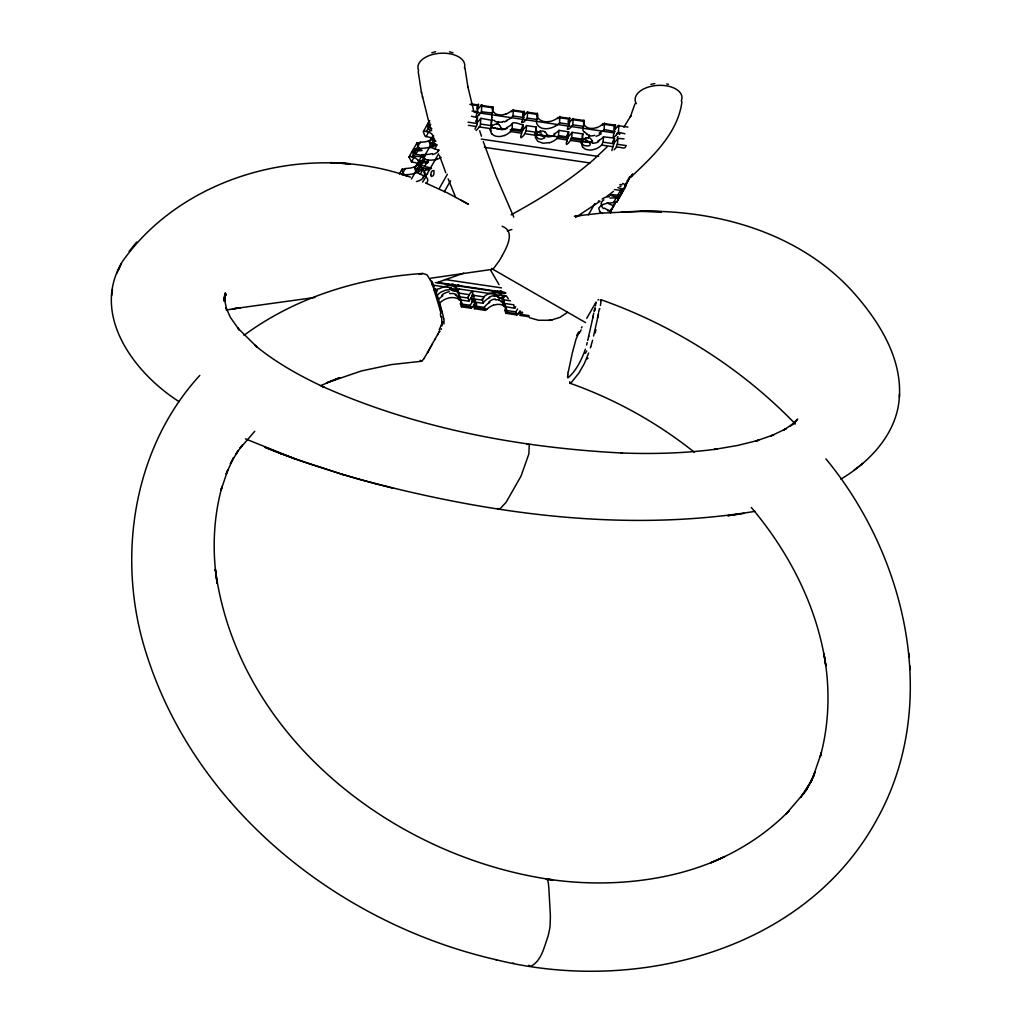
<?xml version="1.0" encoding="UTF-8"?>
<svg xmlns="http://www.w3.org/2000/svg" width="1022" height="1022" viewBox="0 0 1022 1022"><rect width="100%" height="100%" fill="white"/><g stroke="black" fill="none" stroke-linecap="round" stroke-linejoin="round"><path stroke-width="1.5" d="M555.15 126.23A19.533 9.939 -1.6 0 0 559.558 122.844L559.852 116.482A2.542 1.022 -71.1 0 0 559.622 116.521M599.837 132.898A20.849 10.654 -0.8 0 0 604.079 129.551L604.475 123.087A2.529 0.984 -72 0 0 604.206 123.125M540.357 131.123C528.361 134.789 553.809 139.72 544.867 131.787M840.863 479.101C871.191 461.152 898.76 431.233 899.462 394.173M899.411 397.111C901.787 358.671 880.312 323.616 856.117 295.562C803.407 234.396 719.82 209.727 641.216 211.311L661.502 211.72L641.216 211.311M523.686 122.142L523.775 122.065A29.446 14.985 -1.6 0 0 524.708 121.133L527.211 118.067L527.671 111.832A5.442 1.622 -74.3 0 0 526.381 113.11M569.139 128.976L569.369 128.772A29.446 14.985 -1.6 0 0 570.25 127.878L572.767 124.799L573.176 118.501A5.442 1.622 -74.3 0 0 571.937 119.855M476.137 116.674L476.533 114.541A61.192 30.136 -5 0 1 477.082 113.212L478.488 104.461M567.338 129.283A8.725 4.663 8.6 0 1 567.517 128.746L567.491 128.58A29.893 15.215 -1.6 0 1 567.81 127.52L569.343 124.301L569.676 117.939M613.149 136.922L613.545 134.674A61.614 32.167 1.6 0 1 614.12 133.307L615.461 124.71M410.448 177.151C311.173 141.445 185.174 173.497 122.998 260.699C89.502 313.997 134.291 373.234 179.195 401.71M555.138 126.23C549.491 129.385 539.91 130.624 536.703 123.496A19.725 10.041 -1.6 0 1 536.997 119.51L537.431 113.199M583.779 131.966L583.051 130.356A21.143 10.757 -1.6 0 1 583.536 126.396L583.958 120.085M569.663 381.73L569.944 383.237L571.528 382.254L579.014 372.928L584.431 363.372L588.634 353.063M629.654 177.675L627.597 181.29L627.163 180.472M506.337 120.507L508.713 119.408A20.951 10.654 -1.6 0 0 513.018 115.959L513.376 109.609A2.529 0.984 -72 0 0 513.108 109.635M560.082 117.057L569.842 118.424M604.654 123.662L615.576 125.195M478.858 115.039A58.356 28.846 -4.6 0 0 480.187 113.493L481.439 111.807L481.784 104.921M527.71 112.267L537.47 113.621M573.265 119.012L583.996 120.519M615.844 135.466A57.807 30.277 2 0 0 617.173 133.946L618.438 132.272L618.859 125.221A5.442 1.622 -74.3 0 0 617.658 126.626M626.524 183.117L626.307 182.58M478.564 104.985L471.116 103.886M492.093 117.389L491.94 116.955A21.04 10.603 -2.3 0 1 492.387 113.02L492.86 106.633M521.91 121.937L521.961 121.746A29.893 15.215 -1.6 0 1 522.268 120.775L523.788 117.556L524.145 111.194M611.884 150.592L612.012 149.761A41.199 23.276 -3.2 0 1 612.548 148.113L613.098 146.746L601.613 145.047A19.086 10.782 -3.2 0 1 595.507 149.059L592.07 149.876A7.869 4.446 -3.2 0 1 584.725 148.778L583.051 147.385M511.971 128.683L522.702 130.279L523.149 125.08C505.941 119.242 515.752 125.399 510.502 131.57A19.086 10.782 -3.2 0 1 504.408 135.568M471.449 116.24L477.478 117.607L476.98 123.509L468.025 122.18M491.314 125.629L491.761 120.315L480.889 118.309L480.404 124.02L491.314 125.629L490.675 128.631A19.048 10.769 -3.2 0 0 491.786 133.946M535.886 132.221L536.32 127.035L526.573 125.591L526.126 130.778L535.886 132.221L535.324 137.548L537.815 141.33L542.976 143.208L549.44 142.658M558.497 135.581L558.945 130.382L568.705 131.825L568.258 137.025L558.497 135.581L556.99 138.443A17.808 10.067 -3.2 0 1 549.529 142.748M582.412 139.12L582.859 133.92L572.128 132.323L571.681 137.523L582.412 139.12L581.122 143.284L584.162 145.443A11.127 10.424 60.6 0 0 587.19 145.878C591.201 146.644 591.201 142.109 587.458 141.917A11.127 10.424 60.6 0 0 584.418 141.483L581.799 142.045L570.468 140.436L569.51 141.739A43.461 24.554 -3.2 0 1 568.436 143.054L566.571 144.511L566.29 142.991A41.199 23.276 -3.2 0 1 566.814 141.343M603.082 142.173L603.529 136.859L614.478 138.085L613.979 143.783L603.082 142.173L601.613 145.047M624.033 138.826L617.914 138.392L617.416 144.294L626.358 145.622M681.942 101.83C677.854 133.064 652.93 156.353 631.149 176.819M458.188 295.115L459.134 299.74L468.894 301.183L471.359 297.364A29.893 18.485 -5 0 1 472.241 296.252L472.471 295.997M502.773 301.72L503.731 306.396L514.705 308.235L515.612 306.741M111.615 295.703L112.471 289.558M471.334 297.709L472.317 301.694L483.048 303.279A21.143 13.069 -5 0 1 487.264 298.999L489.691 297.645M224.137 301.324L224.636 295.422L224.636 301.171L224.303 298.309L226.756 310.215L225.99 307.571L230.435 317.472L239.289 329.991L237.628 327.921L256.752 346.816L254.785 345.219C275.659 362.465 299.497 375.726 323.961 387.146L322.339 386.405C416.554 428.525 519.815 447.764 622.475 453.04L620.814 452.976C652.994 454.164 685.328 453.346 717.265 449.003L714.404 449.425L737.705 445.439L758.733 440.214L755.514 441.121L773.871 434.772L770.69 436.049L786.263 428.678L783.222 430.288L793.046 423.862L790.491 425.906M224.342 299.957L225.377 292.829L224.201 298.871L225.798 293.621L224.776 296.687M474.144 296.252L474.106 296.469A29.446 18.204 -5 0 1 473.812 297.721L472.317 301.694M567.798 374.895L567.555 377.361M426.174 175.503L426.289 176.41M460.232 299.995A17.808 10.067 -3.2 0 1 461.944 305.667L461.471 306.856L471.078 308.146L470.184 305.297L472.649 301.477A29.893 18.485 -5 0 1 473.531 300.366L473.761 300.11M568.27 372.034L572.154 353.714A187.55 49.324 -65.1 0 1 572.972 350.469L575.999 339.291L579.231 331.958M521.258 129.5L521.309 129.27A29.893 15.215 -1.6 0 1 521.616 128.299L523.149 125.08M566.814 136.245L566.865 136.015A29.893 15.215 -1.6 0 1 567.172 135.045L568.705 131.825M612.587 142.467L612.638 142.237A29.612 14.627 -4.8 0 1 612.945 141.279L614.478 138.085M595.443 305.936L595.954 302.499M600.412 305.45L601.268 299.804C674.29 325.66 741.435 368.29 795.359 423.964M634.943 103.848L630.421 116.623L630.932 115.652L623.893 127.162M594.127 311.352L594.651 309.564M599.531 309.487L599.748 308.529M593.245 315.926L588.519 336.915M598.407 314.559L593.578 335.995M612.715 207.568L612.727 206.495M627.623 181.239L624.966 186.374M587.88 339.713L587.714 340.441M587.203 342.613L586.602 345.014M592.607 340.211L590.869 346.369M592.479 142.135L587.957 142.377A12.264 3.462 -81.6 0 0 588.8 141.79M582.31 140.372L585.708 137.919M441.989 325.89L441.657 316.577M468.05 296.904L468.894 301.183M443.931 323.961L444.059 320.346M585.351 349.205C581.837 359.591 575.527 371.906 567.849 377.859M590.371 347.863L590.767 346.688M523.06 113.123L523.353 112.343L511.664 110.619A18.37 10.373 -3.2 0 1 505.788 114.132M566.814 141.343L567.363 139.976L556.99 138.443M612.932 207.121L616.062 201.602M519.674 311.11L520.236 315.415L529.179 316.743M477.185 124.211A4.842 1.163 -82.1 0 1 476.086 126.498L475.524 127.827A43.461 24.554 -3.2 0 0 475.064 129.232M493.319 305.156A19.048 10.769 -3.2 0 0 486.906 309.359L485.412 310.394L474.502 308.657L473.608 305.808L475.102 301.835A29.446 18.204 -5 0 0 475.396 300.647L475.434 300.417A8.125 5.225 6.3 0 0 475.537 299.714M407.408 176.384L405.159 175.414A40.931 23.123 -3.2 0 0 403.051 174.915L401.799 174.647L405.287 168.502A17.323 9.786 -3.2 0 0 414.395 166.995M116.738 273.436L121.094 263.983L118.245 270.166M224.125 298.488L225.862 294.796L224.406 297.887M482.384 298.705L483.048 303.279M610.619 211.541L612.497 208.015M610.504 213.049L611.424 211.132A19.84 11.574 1.5 0 1 604.947 208.462L604.411 208.092M610.671 211.235L615.921 201.896M599.71 211.401L598.713 208.079L601.715 204.949L606.889 203.276L616.751 202.203L621.376 192.66M621.44 192.698L621.338 192.915A20.031 11.689 1.5 0 0 620.852 192.864M621.874 191.791L622.487 190.539M622.513 183.5A21.13 12.328 1.5 0 0 626.397 184.778L616.905 202.024M621.146 194.55L626.384 184.79M630.523 176.295L625.579 185.442L624.851 185.314M630.127 177.266L631.992 175.247M632.107 175.005L632.452 174.289M433.775 136.028C429.278 137.689 427.681 147.079 433.89 148.573A8.265 3.322 28.9 0 0 434.669 148.714M424.066 358.467L439.051 332.009M424.015 358.543L421.779 361.239L391.605 364.547L361.533 370.922L326.989 382.713L339.777 377.642L320.333 385.754M427.707 352.833L428.052 352.194M428.78 350.789L429.163 350.048M429.815 348.796L430.211 348.055M430.811 346.918L431.297 346.024M477.478 117.607L475.945 120.864A29.676 15.534 1.8 0 0 475.754 121.439M431.859 345.002L432.434 343.967M581.416 327.896L582.067 326.733M586.717 318.366L595.302 303.419M502.364 255.398C507.001 246.736 515.522 231.47 502.16 226.232M502.224 255.666L501.764 256.471M594.382 310.905L595.353 309.193M399.385 174.021L402.068 169.103A2.542 1.993 9.9 0 1 402.515 168.924M421.703 170.214L421.243 166.586L417.972 163.724A20.018 10.884 -7.7 0 0 411.521 161.885L409.017 157.056L412.275 150.911A5.059 3.781 19.6 0 1 415.175 150.694M423.645 155.587L423.249 155.497A30.456 16.556 -7.7 0 0 421.549 155.178L415.775 154.386L413.258 149.57L417.014 142.773M431.654 130.65C426.711 129.219 426.8 143.846 423.402 131.723L427.158 124.722A5.072 3.781 19.7 0 1 430.045 124.492M431.859 128.874L430.952 128.772L428.141 123.381L429.7 120.622M420.221 142.211L416.478 148.816L417.73 149.084A40.918 23.123 -3.2 0 1 419.825 149.582L422.099 150.515L419.876 150.758A35.566 20.095 -3.2 0 1 416.874 150.566L415.545 150.464L412.045 156.609A17.719 10.016 -3.2 0 1 417.921 160.084M426.455 131.238L430.722 124.288M411.534 161.859L414.677 156.315L412.16 151.512M415.775 154.386L419.212 148.343A21.092 11.459 -7.7 0 0 426.774 147.871L429.866 147.219M426.366 162.792L425.906 162.805A30.008 16.314 -7.7 0 1 424.028 162.817L417.947 162.575L414.804 168.119C414.753 176.103 432.894 174.583 426.353 183.385M424.552 166.152A4.842 3.258 30 0 1 421.281 165.002L419.046 160.646L422.482 154.603A21.092 11.459 -7.7 0 0 430.045 154.13L432.242 153.632M411.47 178.978L434.248 138.864M417.065 172.45L420.208 166.905L417.947 162.575M421.307 164.976L424.743 158.934L422.482 154.603M431.45 147.117L435.091 140.717L432.6 135.964M420.336 174.213L423.696 168.298L425.906 168.515A44.304 25.026 -3.2 0 0 428.359 168.681L431.488 168.477L429.406 167.595A42.004 23.723 -3.2 0 0 426.774 166.982L424.679 166.548L428.307 160.16A19.163 10.82 -3.2 0 0 437.122 159.304M437.033 144.805L434.733 148.854A19.124 10.808 -3.2 0 1 438.949 150.515M422.546 182.159L426.289 176.384M427.183 173.766L438.63 153.837M439.562 188.01L447.368 174.264M444.315 191.727L450.498 180.83M499.911 259.729L501.457 257.02M588.429 214.812L594.804 203.608M613.443 202.765L616.777 196.888L614.541 196.428A44.304 25.026 -3.2 0 1 612.293 195.917L609.866 194.883L612.548 194.704A42.004 23.723 -3.2 0 1 615.423 194.908L617.786 195.125L621.389 188.763A8.253 7.141 71.7 0 0 622.232 188.929L624.57 188.521M610.249 211.835L611.641 208.411M622.117 191.536L624.48 187.384M631.289 176.691L632.746 174.136M499.464 260.508L493.013 269.246L430.696 278.214M505.034 304.492L505.392 305.578A21.04 12.89 -6.3 0 1 504.919 310.381L505.903 313.294L516.813 314.917L515.829 311.787L517.592 308.951M434.835 339.764L435.461 338.691M505.021 296.214L504.766 296.482A2.517 1.622 -18.1 0 1 504.421 296.802M439.664 331.013L439.243 331.703M439.83 331.447L439.332 332.265M437.927 334.59L438.374 333.836M595.443 303.189L596.03 302.601M441.019 329.506L441.466 328.777M600.412 300.634L601.14 299.727M793.66 424.219L797.671 419.097L791.526 425.024M430.952 128.772L431.425 128.082M617.914 138.392L615.397 141.496A29.676 14.64 -4.9 0 1 614.516 142.403L614.235 142.658M526.573 125.591L524.069 128.657A29.446 14.985 -1.6 0 1 523.175 129.551L522.945 129.756M572.128 132.323L569.612 135.402A29.446 14.985 -1.6 0 1 568.73 136.284L568.5 136.488M617.543 126.294L616.994 127.022A38.644 21.832 -3.2 0 1 615.781 128.478L613.992 129.666L613.903 127.98A41.595 23.506 -3.2 0 1 614.337 126.626L614.631 125.859L602.763 124.096M480.889 118.309L478.385 121.363A29.612 15.483 1.7 0 1 477.504 122.231L477.261 122.436M617.211 137.497L617.901 136.578M619.473 134.444L619.881 133.895L616.841 133.294M625.745 146.683C624.621 150.451 617.16 144.626 615.244 148.509A43.461 24.554 -3.2 0 1 614.171 149.825M136.68 242.073L129.142 251.323M199.775 375.419C131.825 449.591 116.035 560.937 146.746 654.898C196.262 810.114 339.623 923.824 495.734 959.632L496.526 959.786M478.807 115.039L477.542 116.253A6.822 2.67 -16.8 0 1 477.108 116.508L476.686 116.84M524.49 114.962L522.715 116.15L522.625 114.477A41.595 23.506 -3.2 0 1 523.06 113.123M615.806 135.453L614.554 136.603A6.847 2.938 -11.2 0 1 614.133 136.833L613.698 137.14M254.746 431.284L239.991 448.351L242.482 444.966L236.031 453.947L238.33 450.421L230.359 463.694L233.616 457.613L226.156 473.953L227.791 470.094L220.969 490.305L222.106 486.383C213.291 517.886 212.116 551.241 217.175 583.498L215.335 569.228C236.963 735.125 391.963 857.254 552.953 879.865L545.978 879.405M607.106 146.887L594.127 159.189C568.986 181.239 540.306 198.792 511.089 214.85M439.997 302.768C445.055 297.747 454.075 295.447 460.066 300.046M476.188 130.509L476.955 129.768A41.199 23.276 -3.2 0 0 478.232 128.223L479.19 126.932L490.675 128.631M567.606 312.272L559.877 317.42L550.986 320.103M491.991 125.757L495.07 124.301A5.059 4.139 -13.3 0 1 497.075 124.032M862.862 463.298L853.779 470.465M428.218 162.46L427.4 162.69M606.889 196.339L613.443 191.395M243.977 335.318C295.614 297.261 359.169 277.639 422.776 273.474L427.03 274.816L430.364 280.271M473.186 295.358L473.863 295.09M600.118 201.219L575.578 217.43M488.567 303.125L489.896 302.282M425.011 156.328L424.194 156.481M428.435 122.678L428.141 123.381M526.982 444.519L528.527 444.059L529.268 445.234L528.847 453.998L521.041 476.06L506.146 502.236L500.614 508.215L498.544 509.122L497.331 508.483M504.383 296.776L501.483 297.811M442.909 295.843L442.219 296.265A19.725 12.2 -5 0 0 438.923 299.088M598.317 201.296L598.739 201.027A5.838 3.679 34 0 0 598.981 200.785M599.262 140.295L597.908 140.947M413.565 148.88L413.258 149.57M430.747 140.078L428.167 141.138M599.888 132.924L599.224 133.256M491.033 128.389L489.998 129.59L491.058 131.059M507.346 230.908L508.343 230.921M553.835 134.061L554.499 133.741A19.533 9.939 -1.6 0 0 558.919 130.369M419.288 274.42L422.776 273.474M414.306 166.905L415.98 166.088A9.019 5.097 -3.2 0 0 418.305 160.965L417.781 160.135M597.934 299.983L598.751 299.65M506.439 127.661L508.151 126.881A20.951 10.654 -1.6 0 0 512.38 123.483M432.357 146.491L433.469 146.031A8.738 4.752 -1.3 0 0 434.235 145.737M463.835 273.168L438.527 282.034M489.257 293.57L492.591 292.701A7.869 4.446 -3.2 0 1 499.962 293.761L501.636 295.166M500.754 129.283L501.38 128.491L504.689 128.976M504.331 135.517L500.972 136.386A7.869 4.446 -3.2 0 1 493.626 135.3L491.952 133.895M425.931 169.729L429.432 170.035M505.724 114.068L502.811 114.783A7.869 4.446 -3.2 0 1 495.466 113.698L493.575 112.037M596.822 127.558L593.923 128.274A7.869 4.446 -3.2 0 1 586.577 127.175L584.686 125.527A18.83 10.642 -3.2 0 1 583.562 121.248L571.822 119.523L571.272 120.251A38.644 21.832 -3.2 0 1 570.046 121.707L568.334 122.908L568.168 121.222A41.595 23.506 -3.2 0 1 568.615 119.868L568.909 119.089L558.127 117.492A17.042 9.632 -3.2 0 1 550.36 121.426L549.759 121.414A10.079 5.698 -3.2 0 1 548.162 121.644C543.5 122.385 536.78 119.944 537.061 114.375L526.266 112.778L525.717 113.506A38.644 21.832 -3.2 0 1 524.49 114.962M493.409 305.233L496.296 304.518A7.869 4.446 -3.2 0 1 503.667 305.578L505.571 307.252M507.793 230.768L511.869 229.503M431.821 52.722L435.589 51.752M437.084 159.24L440.137 158.052A7.716 4.356 -3.2 0 0 441.108 157.439M503.91 121.363L502.607 121.695M650.873 84.341L654.783 83.574M424.066 130.931L423.402 131.723M409.681 156.277L409.017 157.056M359.271 479.292L341.795 474.208L359.271 479.292L358.415 479.05C486.779 513.657 622.807 532.871 755.054 511.345M226.45 310.024L240.63 307.673L232.441 308.951M497.803 290.733L497.075 291.615L500.435 292.88A11.127 5.366 17.8 0 0 503.463 293.327L505.341 293.301M529.396 317.689L538.441 320.256L549.849 320.269M548.661 320.461L552.174 319.912M314.814 297.466L234.779 308.567M740.784 513.823L727.638 515.727L743.875 513.376M455.774 291.091L459.581 289.149L455.825 288.664M629.884 177.304L629.079 177.394M575.833 216.012L601.524 213.113L641.803 211.299L621.376 211.95M574.313 216.242L581.122 215.361M609.993 198.089L610.901 198A20.031 11.689 1.5 0 1 618.706 198.319M492.885 269.271L585.58 322.594M421.588 361.264L420.195 360.255M453.142 283.937L451.315 284.576L454.624 286.083A11.101 5.353 17.8 0 0 457.664 286.569L460.743 286.071L457.869 284.576M422.916 156.545L422.648 156.558A30.008 16.314 -7.7 0 1 420.757 156.558L414.677 156.315M492.962 128.006L493.396 127.993A11.127 10.424 60.6 0 1 495.555 128.235M501.317 295.409L504.242 295.473A1.852 1.035 -24.4 0 1 505.162 295.843M472.087 111.066L478.002 111.487M614.337 189.581L614.797 189.619A30.456 17.77 1.5 0 1 616.7 189.837L621.746 190.616M481.439 111.807L492.387 113.02M522.676 312.579L519.214 312.195M419.046 160.646L424.82 161.425A30.456 16.556 -7.7 0 1 426.519 161.744L426.915 161.834M515.829 311.787L504.983 310.394M619.869 184.522L621.976 184.829M587.739 142.339L583.383 141.598L582.297 140.461L571.247 138.826M481.988 105.496L492.885 107.106M513.555 110.172L524.286 111.756M618.987 125.783L627.93 127.098M469.916 104.436L477.632 105.573L477.325 106.352A38.644 21.832 -3.2 0 0 476.827 107.91L477.095 109.405L478.935 108.013A41.595 23.506 -3.2 0 0 479.982 106.748L480.544 106.007L492.412 107.77A18.83 10.642 -3.2 0 0 493.473 112.062M513.057 115.971L523.788 117.556M527.211 118.067L536.972 119.51M559.583 122.857L569.343 124.301M572.767 124.799L583.498 126.396M474.029 112.152L613.698 132.822M510.221 129.794L521.271 131.429M534.532 133.397L536.742 133.716M546.936 135.223L567.925 138.34M468.357 125.323L476.086 126.473M510.502 131.57L521.808 133.243L521.258 134.597A41.199 23.276 -3.2 0 0 520.722 136.245L520.939 137.778L522.881 136.309A43.461 24.554 -3.2 0 0 523.954 134.993L524.912 133.703L535.285 135.236M481.336 139.107L598.585 156.455M484.402 147.334L590.013 162.971M444.966 279.504L501.534 287.872M437.097 282.34L504.791 292.369M435.283 282.57L505.954 293.033M433.903 285.279L449.373 287.578L452.605 290.618A5.838 5.289 -33.1 0 0 455.774 291.219M459.568 289.085L494.929 294.31L498.212 297.389M434.248 289.533C440.661 289.903 447.227 282.672 454.33 286.875A10.079 5.698 -3.2 0 1 455.442 287.501L455.761 287.731M436.943 295.818A19.725 12.2 -5 0 1 440.916 292.139L445.669 290.12L450.855 289.66L455.531 290.721L458.431 292.995L469.187 294.694L469.737 293.966A41.595 23.506 -3.2 0 1 470.784 292.701L472.637 291.308L472.879 292.79A38.644 21.832 -3.2 0 1 472.394 294.362L472.1 295.128L483.802 296.865A18.83 10.642 -3.2 0 1 489.193 293.518M510.463 300.813L503.041 299.714A18.37 10.373 -3.2 0 0 501.764 295.141M458.15 296.572L467.897 298.015M471.321 298.526L482.052 300.11M502.722 303.164L513.632 304.786M460.462 298.437L460.628 298.884A19.533 12.085 -5 0 1 460.398 303.853L470.184 305.297M473.608 305.808L484.339 307.392A21.143 13.069 -5 0 1 488.554 303.112M462.033 305.667L472.407 307.2L473.352 305.91A41.199 23.276 -3.2 0 1 474.63 304.364L476.418 303.138L476.52 304.901A43.461 24.554 -3.2 0 1 476.06 306.306L475.511 307.66L486.817 309.334M528.962 315.581L521.233 314.431L521.795 313.077A43.461 24.554 -3.2 0 0 522.114 312.144M499.247 129.283L497.318 128.964M427.362 160.096L424.743 158.934M607.541 210.698L609.687 211.056M495.734 959.632C633.793 994.368 803.701 952.159 876.11 820.883C941.313 705.397 906.999 557.271 825.917 458.865M604.155 129.564L615.027 131.57M621.989 190.654L622.96 190.833M512.852 963.146L513.734 963.337M618.438 132.272L624.927 133.754M666.689 83.945L668.503 84.392M449.476 51.79L453.014 52.786M375.33 483.687L392.985 488.197M621.006 186.528L619.805 186.196M358.415 479.05L376.007 483.853M245.484 438.885L295.537 459.044L342.792 474.515L309.589 463.937M294.106 458.52L310.88 464.384M570.033 383.25C614.925 399.142 657.146 422.559 694.372 452.261M451.239 287.987L449.399 287.642M496.705 294.694L494.916 294.272M425.637 182.976L448.045 193.222L468.434 204.259M435.487 144.421L436.701 145.035M497.28 128.759L498.353 129.334M492.476 269.208L491.85 268.326M461.216 200.261L468.485 204.311M607.26 202.867L607.579 203.071A19.84 11.574 1.5 0 0 614.056 205.729M499.451 125.144L501.38 128.389M229.797 801.082L230.423 801.759M528.808 965.253L530.137 966.109A29.727 8.393 -81.6 0 0 531.363 966.046C541.558 960.335 544.062 947.292 547.754 937.123A29.779 8.406 -81.6 0 0 548.763 933.278L549.759 928.295A13.529 3.82 -81.6 0 0 550.066 925.945L550.373 917.079A109.443 30.89 -81.6 0 0 550.334 914.907L548.852 888.092A89.604 25.282 -81.6 0 0 548.392 883.634L547.639 879.725A6.324 1.788 -81.6 0 0 547.115 879.035C603.632 887.658 670.1 882.791 724.905 856.525L710.609 862.824C739.839 850.904 766.947 833.479 789.01 810.816L786.225 813.806L803.037 794.132L800.558 797.518L812.158 779.812L803.381 794.209L807.878 787.081L805.911 790.824L813.729 776.005L809.909 783.516L815.019 772.147L813.384 776.017L821.394 752.677L820.27 756.612C829.481 723.116 830.145 687.589 823.873 653.492L825.84 665.859C817.472 607.145 789.316 552.519 751.323 507.487M506.209 295.767L508.394 298.807M505.928 313.371L506.644 312.272L518.128 313.971L519.087 312.668A41.199 23.276 -3.2 0 1 520.364 311.135M458.431 292.995L459.363 294.885A19.533 12.085 -5 0 1 459.108 299.74M499.017 284.665L490.816 270.549M426.059 175.873L424.309 172.36M427.043 125.31L429.777 130.548M416.695 143.527L419.212 148.343M401.735 169.869L404.252 174.673A19.814 10.769 -7.7 0 0 411.879 174.11L418.343 172.233L421.166 169.946A20.018 10.884 -7.7 0 0 414.791 168.132M592.172 140.551L590.371 138.481A5.161 4.177 -19.4 0 0 588.634 137.574M431.833 281.191L432.523 282.621M582.757 138.775L582.412 137.881A21.143 10.757 -1.6 0 1 582.885 133.92M491.659 125.221L491.352 124.467A21.232 10.923 -0.4 0 1 491.761 120.315M536.205 131.391L536.065 131.02A19.725 10.041 -1.6 0 1 536.358 127.035M513.811 217.124L495.887 175.695L483.265 141.636M485.233 310.241L484.339 307.392M455.684 197.425L448.134 178.85M433.813 285.764L434.197 286.773M431.731 283.656L432.127 284.704M445.809 172.82L439.46 155.421M436.317 292.688L436.688 293.787M434.107 290.235L439.09 306.383M503.974 300.992L504.127 301.541A20.849 12.992 -4.2 0 1 503.667 306.396M437.058 294.898L437.786 297.121M479.688 130.765L481.451 136.194M437.965 297.683L438.681 299.944M513.734 305.118L514.705 308.235M460.437 303.853L461.331 306.702M439.026 301.068L439.882 303.93M440.048 304.505L440.801 307.111M428.921 122.359L421.371 91.942L418.202 71.54M440.967 307.686L441.926 311.173M439.256 306.983L440.929 313.396M473.48 109.891L467.769 86.346L467.974 87.368L464.972 68.014M442.002 311.467L443.011 315.376A68.5 35.17 -88 0 1 443.637 318.404M421.371 91.942L421.588 92.964M422.367 96.592L422.571 97.563M443.74 318.621L443.893 319.413M908.801 653.377L909.095 657.044M909.759 665.82L910.065 669.563M636.348 103.707A23.455 13.248 -3.2 0 1 657.619 85.401A23.455 13.248 -3.2 0 1 681.278 100.986M418.662 70.659A23.455 13.248 -3.2 0 1 440.418 53.246A23.455 13.248 -3.2 0 1 464.422 67.899M617.262 144.102A4.842 1.559 -81 0 1 616.177 146.644M629.015 179.387A21.13 12.328 1.5 0 1 628.121 179.157M621.235 194.653A4.842 3.462 19.9 0 1 617.85 194.742M620.124 196.62A4.842 3.743 33.5 0 1 616.866 196.505M602.507 213.496A18.192 10.271 -3.2 0 1 599.582 211.439M621.427 188.725A19.214 10.859 -3.2 0 1 617.863 187.473M603.491 208.616A11.625 8.38 -17.9 0 1 601.434 203.621M601.294 203.621A9.441 5.889 10.2 0 1 603.861 199.878M602.175 199.086A11.536 6.681 8.6 0 1 609.431 196.658M589.106 141.496A8.342 2.67 2.7 0 1 586.283 140.908M592.096 142.377A8.227 3.424 1.9 0 1 588.557 142.084M587.101 140.231A10.705 4.497 -1.8 0 1 583.536 138.583M594.791 135.287A8.176 5.225 -5.8 0 1 589.145 135.824M588.353 137.676A21.334 6.017 -81.6 0 1 589.349 135.389M589.451 135.198A7.627 4.612 -3 0 1 586.539 134.24M601.179 133.729A13.695 6.502 -7.1 0 1 596.069 136.309M497.982 122.321A8.253 5.276 -5.7 0 1 493.894 120.213M498.148 122.091A7.537 4.918 -6.3 0 0 501.764 122.04A8.866 5.046 -5.8 0 0 502.645 121.771M497.241 124.199A21.334 6.017 -81.6 0 1 498.251 121.899M492.578 120.353A13.516 7.128 4.2 0 1 491.71 117.364M506.976 120.839A12.737 6.068 -7.4 0 1 504.395 121.848M497.344 123.981A5.174 4.216 -22.1 0 1 499.541 125.067M491.569 126.243A1.955 1.801 -54.8 0 1 492.042 125.834M497.701 128.299A12.264 3.462 -81.6 0 1 497.177 128.734M494.393 127.827A8.317 3.385 -0.4 0 0 497.433 128.619A8.253 3.347 2.2 0 0 500.997 128.925M540.395 131.25A4.995 3.73 -10.9 0 1 544.815 131.825M585.798 138.136A5.174 3.884 -11.1 0 1 588.302 137.881M592.108 140.666A1.916 1.137 86 0 1 592.479 141.93M511.447 111.73A6.847 1.75 -55.8 0 1 512.763 110.478M493.038 109.418A6.86 1.201 84.2 0 1 493.102 108.051M602.725 124.084A18.37 10.373 -3.2 0 1 596.899 127.609M602.558 125.208A6.847 1.75 -55.8 0 1 603.861 123.956M584.137 122.896A6.86 1.201 84.2 0 1 584.201 121.541M557.871 118.68A6.873 1.725 -53.7 0 1 559.213 117.453M537.789 116.176A6.886 1.137 82.9 0 1 537.802 114.873M480.621 124.301A4.842 1.967 -85.5 0 1 479.19 126.83M613.903 143.514A4.842 0.728 -78 0 1 613.174 145.814M522.625 130.011A4.842 0.728 -78 0 1 521.897 132.311M525.985 130.586A4.842 1.559 -81 0 1 524.899 133.128M568.181 136.756A4.842 0.728 -78 0 1 567.44 139.056M571.528 137.331A4.842 1.559 -81 0 1 570.442 139.873M603.44 136.846A21.04 10.59 -2.8 0 1 599.211 140.269M582.885 147.424A19.048 10.769 -3.2 0 1 581.876 142.122M480.621 105.483A6.043 2.006 -79.4 0 1 481.771 104.717M477.632 105.164A5.442 1.431 -88.8 0 1 478.475 104.295M614.784 126.421A6.043 1.392 -83.7 0 1 615.397 125.042M523.507 112.918A6.043 1.392 -83.7 0 1 524.12 111.539M569.05 119.651A6.043 1.392 -83.7 0 1 569.676 118.271M476.98 122.27A7.691 4.407 13.3 0 1 476.367 122.602M612.855 142.85A7.691 3.181 -26.1 0 1 613.047 142.352M521.45 129.96A8.087 3.615 -20.7 0 1 521.629 129.449M522.638 129.59A8.125 4.535 8.2 0 1 522.025 129.96M522.689 122.193A8.764 3.104 -18.1 0 1 522.101 122.602M521.795 122.538A8.725 4.663 8.6 0 1 521.961 122.001M567.006 136.705A8.087 3.615 -20.7 0 1 567.184 136.181M568.194 136.335A8.125 4.535 8.2 0 1 567.58 136.705M568.232 128.938A8.764 3.104 -18.1 0 1 567.657 129.334M598.803 141.585A10.808 7.154 11.6 0 1 592.275 143.246M587.216 133.997A11.268 5.493 10.7 0 1 584.558 131.889M554.869 134.84A11.779 8.087 13.6 0 1 546.949 136.833M546.808 135.785A9.798 3.96 2.1 0 1 539.527 134.457M541.532 133.154A11.689 4.893 -1.4 0 1 537.176 131.263M493.779 128.35A10.731 5.71 -19.2 0 1 491.774 125.195M507.282 128.287A10.59 6.784 10.5 0 1 501.138 129.653M456.029 288.971A5.021 1.725 2.3 0 1 450.728 288.089M500.116 290.746A11.127 5.366 17.8 0 1 501.406 290.9M497.561 296.942A8.176 3.96 -1 0 1 501.534 298.283M497.816 296.572A21.334 6.017 -81.6 0 1 498.877 295.243M494.214 296.227A7.627 4.075 -0.9 0 1 497.957 296.342M501.15 298.641A13.695 8.15 -11.2 0 1 503.795 301.043M501.074 295.09A5.199 1.073 2.6 0 1 499.336 295.013M498.442 295.537A5.148 1.737 2.4 0 1 496.232 294.77M501.47 297.67A6.145 5.417 -24.7 0 1 499.707 297.696M499.681 297.836A12.264 3.462 -81.6 0 1 498.928 300.059M495.402 299.906A8.342 6.362 -11.9 0 1 499.017 299.842M498.838 300.289A8.227 5.8 -7 0 1 501.61 301.145M488.963 301.809A10.705 7.205 -10.1 0 1 495.133 298.884M499.439 297.862A5.94 5.366 -32.1 0 1 498.174 297.44M472.356 306.574A4.842 1.265 -72.9 0 1 471.04 308.286M475.358 307.022A4.842 1.265 -83.9 0 1 474.502 308.733M518.077 313.345A4.842 1.265 -72.9 0 1 516.774 315.057M521.079 313.792A4.842 1.265 -83.9 0 1 520.224 315.504M468.229 297.287A6.043 1.993 -79.2 0 1 469.136 295.32M471.423 298.054A5.442 0.894 -80.4 0 1 472.023 295.946M458.623 292.266A6.873 1.099 -73.5 0 1 459.057 292.739M455.953 287.667A17.042 9.632 -3.2 0 1 458.316 293.097M436.266 292.369A6.886 3.743 -79.9 0 1 437.48 290.567M503.207 299.012A6.847 0.869 -74.1 0 1 503.629 298.986M482.754 299.254A6.86 3.59 -80 0 1 483.943 297.44M505.686 307.226A19.086 10.782 -3.2 0 1 506.58 312.272M455.339 295.064A11.779 6.426 15.7 0 1 459.325 298.526M449.616 293.582A9.798 6.988 -7.4 0 1 456.31 294.489M441.734 295.281A11.689 7.921 -9.9 0 1 449.297 291.73M500.857 301.554A10.808 6.094 13.3 0 1 504.191 304.569M489.155 297.159A11.268 8.01 5.9 0 1 494.06 295.69M474.361 300.174A8.087 3.794 -21.5 0 1 474.936 299.65M473.927 295.69A8.764 4.765 -26 0 1 473.774 296.316M472.739 296.125A8.725 5.8 5.7 0 1 473.352 295.626M432.063 139.35A13.478 8.214 -10.6 0 1 435.295 141.253M425.995 136.578A21.207 11.306 -7.5 0 1 432.357 138.238M436.011 144.179A7.384 4.395 4.8 0 1 434.312 145.801M432.983 146.887A12.673 5.889 -5.5 0 1 430.275 147.73M426.902 174.558A5.864 1.699 -37 0 1 427.63 173.663M426.046 175.58A5.877 2.044 -33.4 0 1 426.2 174.915M424.513 172.373A5.021 3.015 24.4 0 1 424.424 170.827M424.564 170.789A5.199 3.232 15.9 0 1 426.085 169.895M429.163 142.658A21.398 11.945 -8.2 0 1 435.551 144.37M423.593 167.915A4.842 3.845 26.9 0 1 420.195 166.931M435.934 141.215A4.842 3.845 26.9 0 1 435.065 140.742M417.717 142.978A6.86 4.011 2.1 0 1 420.234 142.748M428.205 141.202A18.409 10.399 -3.2 0 1 420.234 142.186M417.027 142.786A2.529 1.993 11.4 0 1 417.461 142.595M424.117 131.135A6.886 5.212 53.3 0 1 426.391 131.659M426.43 131.263A18.869 10.667 -3.2 0 1 431.872 134.023L433.111 135.875A7.716 4.356 -3.2 0 1 430.773 140.091M402.796 169.333A6.886 3.884 0.5 0 1 405.287 169.09M409.72 156.481A6.911 5.212 55.2 0 1 411.981 157.056M413.591 148.931A5.634 4.241 34.1 0 1 416.12 149.02M428.474 122.742A5.634 4.241 34.1 0 1 429.764 122.64M428.307 160.135A8.253 8.023 29.4 0 1 427.362 160.071M438.016 151.563A10.514 7.627 -6.1 0 1 432.638 154.578M438.834 149.736A8.087 4.152 -16.2 0 1 437.582 151.243M423.466 177.636A11.625 8.981 -3.5 0 1 416.478 181.546M424.59 173.242A9.441 4.829 -16.2 0 1 422.891 177.228M423.134 169.575A11.536 5.595 -12.8 0 1 424.334 173.267M427.4 163.124A8.24 6.298 -13.4 0 1 426.315 163.213M427.541 161.438A8.202 3.462 -3.2 0 1 428.448 161.719M423.9 155.203A8.853 6.515 -22.2 0 1 424.794 155.523M424.104 157.12A8.891 3.628 -4.8 0 1 422.865 157.158M586.679 351.006A19.891 4.024 -84.1 0 1 585.069 353.395M588.774 336.034A68.5 2.057 -76.1 0 1 588.135 338.882M593.769 313.064A178.709 4.356 -76.3 0 1 592.671 318.008M595.034 307.648A68.27 1.878 -76.1 0 1 594.497 310.1M595.992 302.129A52.071 0.715 -62.1 0 1 595.954 302.231M578.516 332.188A57.73 0.741 -61.5 0 1 576.74 335.497M579.308 333.3A27.939 3.232 -63.9 0 1 581.135 329.863M567.721 374.997A75.002 19.507 -65.3 0 1 568.194 372.136M588.02 358.147A24.49 1.967 -75.8 0 1 587.165 358.748M595.877 329.748A69.879 4.816 -74.7 0 1 595.174 332.993M598.573 312.898A180.472 4.931 -76.1 0 1 597.461 317.931M599.416 308.733A75.373 2.938 -75.5 0 1 598.739 311.774M442.973 321.892A19.891 7.154 -79 0 1 441.491 325.239M434.848 288.268A178.709 92.657 -87.8 0 1 436.381 292.611M432.83 283.26A68.27 35.208 -87.9 0 1 433.43 284.729M441.287 324.843A24.49 11.485 -88.1 0 1 439.153 329.697M440.316 314.061A69.879 33.432 -89.4 0 1 441.006 317.19M432.242 284.538A180.472 93.104 -87.9 0 1 434.222 290.082M430.505 280.041A75.373 38.082 -88.6 0 1 431.884 283.426M430.722 174.647L431.361 176.55L432.906 175.861A11.127 5.404 76.6 0 0 433.89 174.085L433.992 170.559L432.102 170.917A11.127 5.404 76.6 0 0 431.118 172.705L430.722 174.647M535.579 136.054L538.351 138.622A11.101 10.399 60.6 0 0 541.379 139.133L544.93 137.817L542.158 135.249A11.101 10.399 60.6 0 0 539.131 134.738L535.579 136.054M345.602 163.456L330.694 162.626L350.15 163.775L345.602 163.456M295.537 459.044L279.108 452.938L295.537 459.044M280.667 453.538L264.647 447.189L280.667 453.538"/></g></svg>
